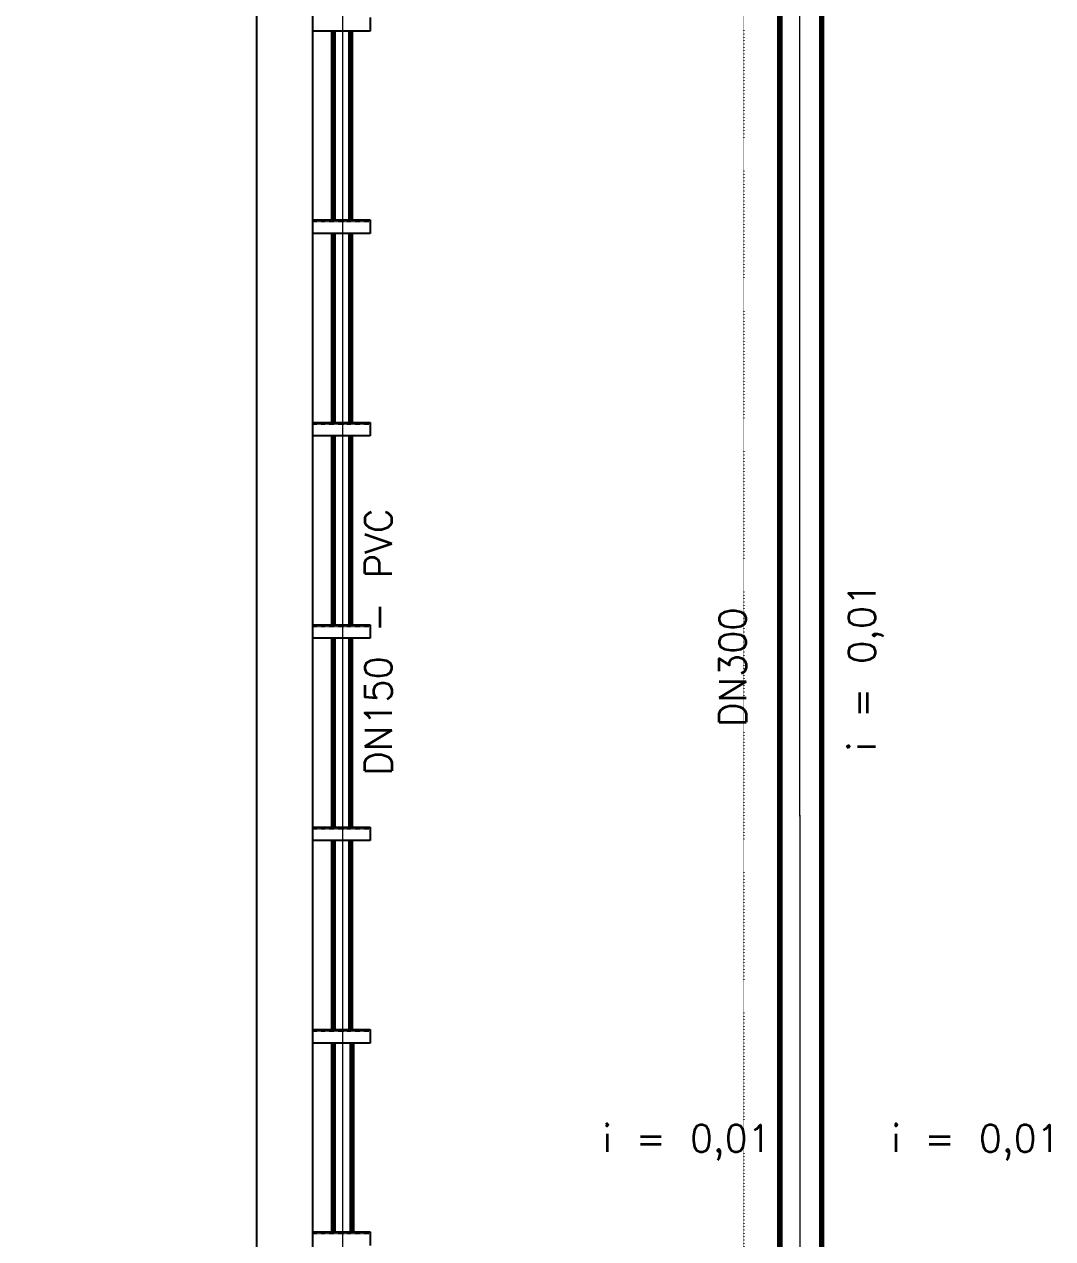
# Model space of a CAD drawing. Header units: millimetres. Extents: x -702765 to 835888, y -645289 to 262.
# Drawn here: x 727583 to 735201, y -323426 to -314426 of the extents above; entities that cross this region are included whole.
import ezdxf
from ezdxf.enums import TextEntityAlignment as Align

# ---------------------------------------------------------------- set-up
doc = ezdxf.new("R2010")
doc.units = ezdxf.units.MM
doc.header["$LTSCALE"] = 0.01
for name, pattern in [('ACAD_ISO07W100', [3, 0, -3]), ('CENTER', [2, 1.25, -0.25, 0.25, -0.25]), ('HIDDEN', [9.525, 6.35, -3.175])]:
    doc.linetypes.add(name, pattern=pattern)
doc.layers.add('duong tam', color=6, linetype='CENTER', lineweight=9)
doc.styles.get("Standard").update_dxf_attribs({"font": 'txt.shx', "width": 0.85})

msp = doc.modelspace()

# ---------------------------------------------------------------- linework, layer by layer
for p, q in [((729302.4, -308612.9), (729302.4, -331444.3)), ((729718.2, -308982), (729718.2, -331096)), ((730145, -314376), (730145, -314476)), ((730145, -314476), (729718.2, -314476)), ((729718.2, -315876), (730145, -315876)), ((730145, -315876), (730145, -315976)), ((730145, -315976), (729718.2, -315976)), ((729718.2, -317376), (730145, -317376)), ((730145, -317376), (730145, -317476)), ((730145, -317476), (729718.2, -317476)), ((729718.2, -318876), (730145, -318876)), ((730145, -318876), (730145, -318976)), ((730145, -318976), (729718.2, -318976)), ((729718.2, -320376), (730145, -320376)), ((730145, -320376), (730145, -320476)), ((730145, -320476), (729718.2, -320476)), ((729718.2, -321876), (730145, -321876)), ((730145, -321876), (730145, -321976)), ((730145, -321976), (729718.2, -321976)), ((729718.2, -323376), (730145, -323376)), ((730145, -323376), (730145, -323476))]:
    msp.add_line(p, q)
at = {"linetype": 'HIDDEN', "ltscale": 0.2}
for p, q in [((729718.2, -315886), (730145, -315886)), ((729718.2, -317386), (730145, -317386)), ((729718.2, -318886), (730145, -318886)), ((729718.2, -320386), (730145, -320386)), ((729718.2, -321886), (730145, -321886)), ((729718.2, -323386), (730145, -323386))]:
    msp.add_line(p, q, dxfattribs=at)
at = {"color": 2, "linetype": 'ACAD_ISO07W100', "ltscale": 40}
msp.add_lwpolyline([(722880.6, -325948.8), (722880.6, -305199.1), (732912.7, -305199.1), (732912.7, -333719.4)], dxfattribs=at)
at = {"linetype": 'HIDDEN', "ltscale": 300, "const_width": 40}
for points in [[(733179.7, -310607.2), (733179.7, -331096)], [(733489.6, -310607.2), (733489.6, -331096)]]:
    msp.add_lwpolyline(points, dxfattribs=at)
at = {"const_width": 40}
for points in [[(729873.1, -314476), (729873.1, -315876)], [(730001.2, -314476), (730001.2, -315876)], [(729873.1, -315976), (729873.1, -317376)], [(730001.2, -315976), (730001.2, -317376)], [(729873.1, -317476), (729873.1, -318876)], [(730001.2, -317476), (730001.2, -318876)], [(729873.1, -318976), (729873.1, -320376)], [(730001.2, -318976), (730001.2, -320376)], [(729873.1, -320476), (729873.1, -321876)], [(730001.2, -320476), (730001.2, -321876)], [(729873.1, -321976), (729873.1, -323376)], [(730011.5, -321976), (730011.5, -323376)]]:
    msp.add_lwpolyline(points, dxfattribs=at)
at = {"color": 2}
for points in [[(733721.2, -318358.7, 0, 0, 0), (733721.2, -317486.3, 50, 0, 0), (733721.2, -317320.1, 0, 0, 0)], [(731927.3, -322954.6, 0, 0, 0), (732515.6, -322954.6, 50, 0, 0), (732723.4, -322954.6, 0, 0, 0)], [(735176.2, -322954.6, 0, 0, 0), (734178.5, -322954.6, 50, 0, 0), (733970.6, -322954.6, 0, 0, 0)]]:
    msp.add_lwpolyline(points, format="xyseb", dxfattribs=at)
at = {"layer": 'duong tam', "ltscale": 200}
for p, q in [((733325.2, -308198.1), (733328.2, -331096)), ((733325.2, -308224.7), (733328.2, -331096)), ((729941.3, -308612.9), (729941.3, -331079))]:
    msp.add_line(p, q, dxfattribs=at)

# ---------------------------------------------------------------- texts
at = {"color": 4}
for s, p in [('DN150 - PVC', (730306, -319003.8)), ('i = 0,01', (733887.5, -319189.6)), ('DN300', (732931.3, -319189.6))]:
    msp.add_text(s, height=200, rotation=90, dxfattribs=at).set_placement(p, align=Align.CENTER)
for p in [(732489.4, -322782.4), (734630.1, -322782.4)]:
    msp.add_text('i = 0,01', height=200, dxfattribs=at).set_placement(p, align=Align.CENTER)

doc.saveas('drawing.dxf')
